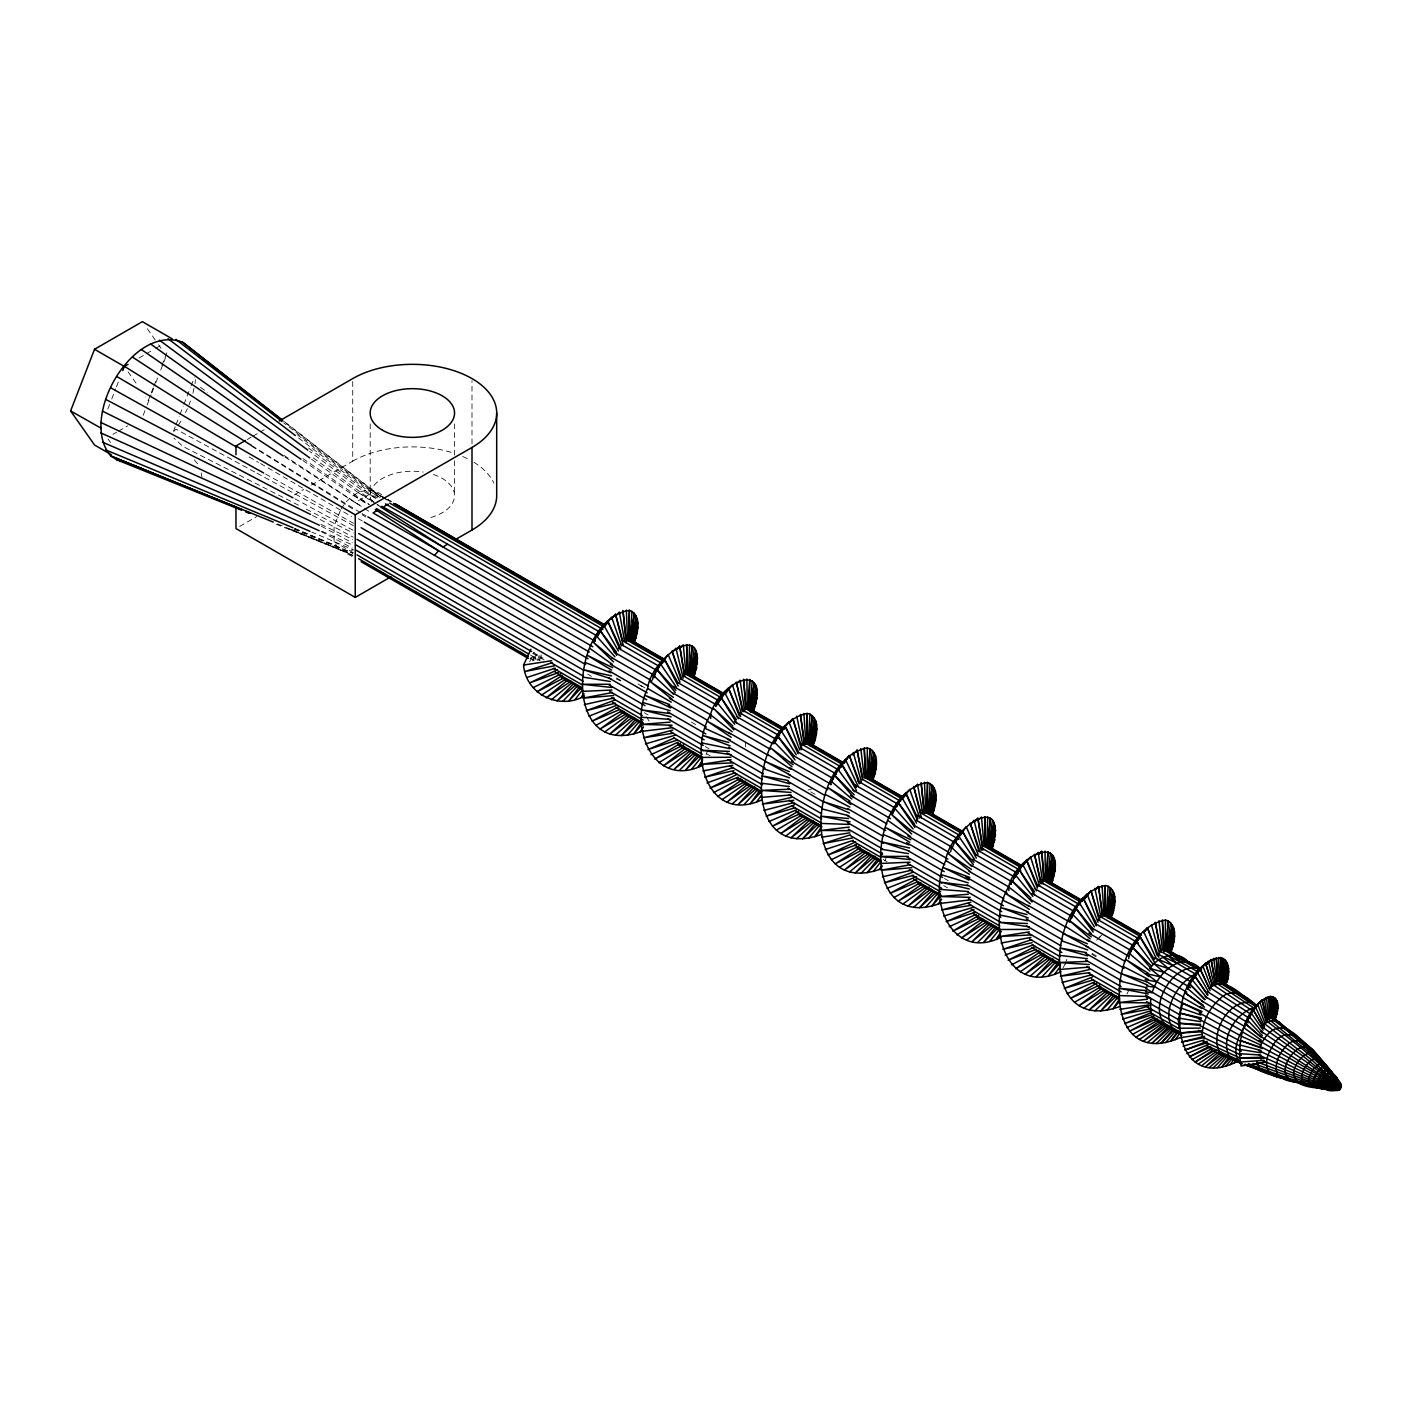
<?xml version="1.0" encoding="UTF-8"?>
<svg xmlns="http://www.w3.org/2000/svg" width="1412" height="1412" viewBox="0 0 1412 1412"><rect width="100%" height="100%" fill="white"/><g stroke="black" fill="none" stroke-linecap="round" stroke-linejoin="round"><path stroke-width="0.75" stroke-dasharray="5 3.75" d="M311.311 485.075L352.735 461.159L352.735 378.592M471.996 443.774L471.996 380.763M195.05 383.605L195.368 379.616M540.743 659.28L541.237 654.939M539.049 660.745L540.425 654.55M192.932 393.207L194.203 387.435M535.06 659.404L536.489 653.032M532.659 660.922L535.413 652.679M537.425 660.481L540.178 652.362M189.031 404.873L190.426 400.973M1065.054 964.043L1067.348 957.971M107.806 409.092L110.966 400.973M111.742 398.943L115.678 388.812M116.472 386.782L118.837 380.693M153.043 388.194L148.26 400.531L145.754 396.948M153.855 386.147L157.032 377.922M161.833 365.584L167.41 351.2M143.177 415.305L146.371 407.08M147.166 405.015L151.155 394.742M151.949 392.695L155.143 384.47M155.938 382.405L157.526 378.292M160.721 370.085L163.121 363.908M163.916 361.86L165.504 357.748M175.229 426.759L172.846 432.884L175.882 429.107L255.007 472.137M176.023 424.712L179.183 416.54M179.977 414.493L183.154 406.321M183.948 404.273L186.331 398.149M187.125 396.101L190.285 387.929M191.079 385.882L194.256 377.71M884.971 860.72L888.042 853.06M705.982 754.661L709.283 746.948M1126.988 994.083L1129.353 988.982M529.641 661.769L534.248 652.079M185.537 412.569L187.408 408.739M1063.077 967.855L1066.166 962.119M340.31 510.738L334.079 526.129L334.079 541.643L338.209 548.527L352.682 555.604M178.159 425.506L182.73 418.305M341.351 508.885C350.352 492.788 370.615 482.233 385.67 498.312M1096.647 940.286L1100.795 936.244M1098.995 937.462L1102.048 934.85M139.064 357.995L144.589 354.8M146.424 353.741L153.784 349.488M155.62 348.429L161.144 345.234M112.925 434.366L116.614 432.231M118.449 431.172L127.662 425.859M247.276 439.45L251.054 437.279M252.924 436.184L264.22 429.672M239.74 526.394L256.684 516.598M294.349 494.853L303.774 489.417M284.924 457.047L355.136 502.584L370.35 493.794L377.498 497.924M812.765 788.567L807.77 790.12L815.024 794.303M285.789 527.329L345.04 551.421L353.565 549.903L311.928 532.13M293.978 529.235L353 553.257L294.437 528.476M276.081 524.152L341.351 550.503L286.618 528.053M277.617 523.993L283.741 526.482M291.49 529.5L338.209 548.527L353.477 557.334M295.073 528.617L335.774 545.544L352.929 555.445M321.195 531.618L352.294 548.015M322.077 531.283L352.1 544.82M321.301 526.164L352.294 542.773M320.93 524.311L352.665 539.455M616.179 678.837L623.663 682.455M312.493 515.415L353.159 537.142M298.479 505.214L183.172 446.58L173.958 438.144M306.298 509.202L353.194 533.048M294.843 498.789L352.929 530.206M256.931 473.197L353.424 525.67M265.562 474.026L353.477 523.287M387.576 499.407L391.389 501.613M384.117 497.942L370.809 490.246L283.777 422.894M386.023 499.036L389.836 501.242M380.852 496.406L283.547 421.411M382.758 497.501L388.476 500.819M380.234 497.606L366.873 489.911L297.102 436.837M375.945 498.383L362.584 490.67L309.599 451.416M311.558 459.2L358.101 492.506L372.786 500.978M302.803 460.488L353.565 495.383L368.797 504.172M355.136 502.584L362.284 506.714M360.272 512.503L251.53 445.486M362.16 513.597L365.973 515.804M358.507 518.786L362.337 520.993M644.878 687.856L637.624 683.673L644.719 688.226M616.532 677.989L623.786 682.173M691.35 722.062L698.587 726.245M1092.005 953.365L1099.242 957.548M944.487 878.546L948.299 880.753M587.674 674.142L591.487 676.348M705.188 746.524L709 748.731M644.225 712.725L648.037 714.931M943.71 885.624L947.523 887.83M533.507 652.644L543.055 658.151M532.695 653.315L544.149 659.916M706.335 753.567L710.148 755.773M334.079 541.643L353.159 552.657M530.559 655.08L540.09 660.587M532.095 656.827L537.831 660.128M883.188 859.52L887.018 861.726M530.33 657.868L534.142 660.075M345.04 551.421L352.665 555.816M530.065 658.239L533.877 660.445M249.094 456.906L258.572 462.43M260.479 463.524L351.482 516.474M284.518 421.694L374.233 491.711L385.441 498.26M387.312 499.336L391.053 501.525M251.865 446.263L354.606 510.067M362.09 514.709L365.814 517.021M1091.794 954.247L1098.977 958.73M358.101 492.506L375.521 503.66M377.251 504.79L380.746 507.014M353.565 495.383L368.038 504.808M283.971 455.423L362.637 507.279M364.472 508.479L369.962 512.097M200.451 387.347L207.652 392.342M303.015 458.618L369.591 504.861M313.252 457.859L379.034 505.62M308.698 448.098L375.133 498.012M297.138 434.631L379.104 497.659L374.233 491.711M194.344 459.906L199.922 466.56M128.121 371.868L136.929 384.399M108.053 439.008L110.489 442.485M147.377 328.767L157.367 343.01M158.603 344.793L161.109 348.34M646.484 716.908L649.979 722.503M201.157 472.914L201.969 477.15M745.448 742.112L745.66 747.001M454.523 423.882L454.523 458.653M454.523 460.824L454.523 495.577M370.191 423.882L370.191 495.577M352.735 461.159A84.332 48.679 0 0 1 454.523 453.411M462.712 456.535A84.332 48.679 0 0 1 470.249 460.171M473.902 462.289A84.332 48.679 0 0 1 493.812 482.975M433.449 474.503A42.166 24.339 0 0 1 454.399 497.501A42.166 24.339 0 0 1 427.465 518.31M371.638 501.878A42.166 24.339 0 0 1 423.282 472.067"/><path stroke-width="1.5" d="M235.98 454.717L235.98 445.963L245.388 440.526M282.788 420.352L182.73 342.269C132.64 323.136 78.384 417.899 110.718 455.917L235.945 507.243L235.98 528.565L355.242 597.417L355.242 514.815L235.98 445.963M455.035 539.79L471.996 530.012L471.996 447.445A84.332 48.679 0 0 0 471.996 378.592A84.332 48.679 0 0 0 352.735 378.592L279.294 420.97M496.689 413.028L496.689 495.577A84.332 48.679 0 0 1 471.996 530.012M807.099 744.283L807.117 713.413C748.06 725.944 739.623 864.426 821.237 834.492M1105.243 916.406L1105.261 885.553C1046.204 898.067 1037.749 1036.549 1119.381 1006.632M694.033 676.56C711.33 615.226 650.932 657.268 647.596 688.474C628.569 726.315 653.103 789.802 702.929 765.18M992.177 848.683C1009.474 787.349 949.076 829.409 945.74 860.596C926.713 898.438 951.247 961.925 1001.055 937.321M867.003 778.365L867.356 747.919C808.441 758.95 798.521 897.238 879.605 869.421L882.165 866.174M1165.147 950.505L1165.482 920.059C1104.943 930.773 1098.024 1074.091 1180.15 1037.591M1270.094 1013.516L1270.288 996.413C1281.637 997.578 1277.772 1013.322 1274.771 1020.382M1264.534 1062.336L1241.024 1065.972C1236.312 1041.032 1244.696 1006.421 1270.288 996.413L1271.118 1017.858M761.297 800.127C706.671 824.449 687.962 751.855 710.483 714.772C718.408 682.331 772.082 657.357 753.231 712.125M1061.012 971.668C1005.997 997.843 985.452 924.825 1008.609 886.895C1016.552 854.454 1070.225 829.479 1051.375 884.247M628.675 640.924L629.417 610.337C568.718 620.256 560.652 762.745 642.972 730.869M926.819 813.047L927.56 782.46C866.844 792.379 858.796 934.868 941.116 903.009M628.658 640.536L629.417 610.337C642.283 615.297 637.8 632.964 634.2 642.866M926.854 810.523L927.56 782.46C940.427 787.419 935.944 805.087 932.344 814.989M1220.127 981.569L1220.886 957.618C1163.241 967.379 1163.541 1100.089 1238.553 1060.836M688.527 675.112L689.621 644.896M986.67 847.235L987.747 817.018M1219.95 981.199L1220.886 957.618C1231.017 960.972 1229.199 974.527 1226.957 982.611M748.36 709.777L749.79 679.49L748.272 709.495M1046.592 879.729L1047.933 851.63L1046.521 879.482M1270.976 1017.858L1272.035 996.519M808.158 744.036L809.958 714.137L807.117 713.413L807.135 743.789M1106.302 916.176L1108.102 886.259L1105.261 885.553L1105.278 915.911M830.68 784.684L830.944 781.03L851.842 798.98M1128.7 958.624L1128.947 954.989M1166.294 948.688L1168.236 920.924L1165.482 920.059M813.894 743.877C816.807 734.575 820.178 720.138 809.958 714.137M1112.038 916.017C1114.933 906.716 1118.322 892.26 1108.102 886.259M1166.171 948.529L1168.236 920.924C1178.155 927.684 1174.36 942.051 1171.272 951.564M629.628 640.924L632.082 611.361M927.772 813.047L930.226 783.483M1220.939 981.552L1222.863 958.324M1271.824 1018.123L1273.589 997.013M689.674 673.436L692.198 646.078L689.48 673.4M987.606 847.659L990.341 818.219L987.623 845.523M867.356 747.919C880.47 751.925 876.605 769.716 873.128 779.442M749.278 709.195L752.296 680.831M1047.404 881.335L1050.44 852.972M809.129 743.806L812.359 715.619L808.864 743.859M1107.273 915.929L1110.503 887.76L1107.008 916M1272.706 1017.417L1274.93 997.896M1221.927 981.04L1224.592 959.472L1221.38 983.017M868.804 778.347L872.422 750.443M1166.947 950.47L1170.566 922.566M630.546 640.801L634.306 613.161L630.529 638.824M928.69 812.924L932.449 785.284L928.355 813.1M1145.679 995.089L1150.639 998.249L1150.692 1012.863L1179.108 1028.713L1178.296 1019.535L1182.656 1003.491L1146.367 981.516M1273.342 1018.14L1276.06 999.166L1272.953 1014.081M1244.219 1064.683C1274.754 1075.591 1306.082 1088.228 1338.647 1090.205C1331.604 1091.829 1339.423 1078.962 1341.171 1086.004C1324.58 1057.006 1296.075 1036.69 1270.941 1015.546M690.168 675.43L694.333 648.037M988.294 847.571L992.477 820.16M750.054 709.989L754.326 682.931L749.648 710.271M1048.181 882.129L1052.469 855.072L1048.145 880.294M1339.67 1082.704C1342.212 1087.275 1334.322 1093.682 1331.287 1088.599C1329.786 1080.127 1341.435 1076.985 1341.4 1087.205C1339.3 1081.062 1332.963 1067.19 1325.497 1075.715C1316.566 1083.798 1324.756 1092.853 1335.064 1090.346C1340.217 1091.6 1342.565 1084.645 1338.894 1081.416C1322.232 1057.694 1298.952 1039.585 1277.03 1020.982L1271.082 1020.788L1264.393 1023.612L1311.924 1060.077L1339.3 1085.687L1303.135 1056.194L1261.04 1026.083M809.747 743.895L814.3 717.861M1107.89 916.017L1112.444 890.001M1222.263 982.752L1226.04 961.06M652.573 679.507L653.315 675.218L673.471 694.174M950.7 851.648L951.459 847.341L971.597 866.297M869.651 778.453L874.257 752.825L869.192 778.806M1167.795 950.576L1172.401 924.948L1167.336 950.929M1011.01 884.477L1011.733 880.523L1030.972 898.067M631.023 641.119L636.053 615.685M929.167 813.259L934.179 787.808M690.945 675.66L695.957 650.703L690.874 674.001M989.088 847.782L994.101 822.825L989.018 846.123M1188.78 987.765L1189.592 983.864L1205.107 999.325M1222.827 983.758L1227.204 963.09L1222.457 983.793M750.39 710.554L755.844 685.738M1048.534 882.677L1053.987 857.878M810.506 744.212L815.712 720.808L809.711 745.624M1108.649 916.353L1113.856 892.949L1107.855 917.747M1273.024 1017.187L1276.925 1000.79M869.916 779.195L875.564 755.914M1168.059 951.317L1173.69 928.037M631.711 641.577L637.236 618.897L631.605 640.077M929.855 813.718L935.379 791.02L929.749 812.2M1010.798 884.265L1011.733 880.523L1032.013 901.986M833.221 778.647L834.192 774.817L854.225 794.868M1131.365 950.788L1132.336 946.958L1150.815 965.455M1070.455 919.883L1072.026 913.74L1091.388 933.65M691.05 676.63L697.034 654.038M751.237 710.254L756.814 689.215L750.249 711.842M989.194 848.753L995.178 826.179M1049.363 882.394L1054.958 861.338L1049.593 879.852M1223.145 983.987L1228.034 965.508M1273.165 1019.182L1277.525 1002.749M870.48 779.901L876.287 759.621L870.357 778.542M1168.606 952.041L1174.431 931.761L1168.483 950.664M1244.29 1027.548L1245.384 1023.682L1259.892 1036.108M810.541 745.377L816.56 724.409M1108.667 917.5L1114.703 896.532M1273.695 1019.34L1277.825 1005.044M1223.727 984.393L1228.546 968.297L1223.269 984.605M691.809 676.56L697.546 657.992L691.35 676.26M989.936 848.683L995.672 830.132L990.183 846.353M1187.898 989.388L1189.592 983.864L1204.63 999.82M632.205 640.942L637.853 622.745M930.332 813.065L935.997 794.868M1274.083 1019.693L1277.842 1007.638L1274.665 1015.44M654.074 677.583L656.704 669.2L675.871 690.239M594.452 641.86L596.376 635.929L614.926 656.792M892.596 813.983L894.52 808.07L913.07 828.932M811.6 744.389L816.824 728.592L811.547 743.065M831.774 782.124L834.192 774.817L853.625 797.233M1109.726 916.512L1114.968 900.715L1108.932 917.253M1129.918 954.265L1132.336 946.958L1151.768 969.356M750.99 711.807L757.203 693.292M1049.822 881.882L1055.329 865.415M1245.808 1023.665L1247.114 1019.799L1262.363 1035.543M632.911 641.136L637.871 627.14L632.452 641.013M931.055 813.259L936.015 799.263L931.373 811.159M870.78 779.706L876.428 763.91M1168.907 951.829L1174.572 936.05M1223.745 985.258L1228.687 971.456M775.17 741.829L777.377 735.776L794.285 756.108M1071.832 917.976L1075.52 907.916L1093.841 929.926M752.367 710.042L756.973 697.881L751.925 709.954M1049.751 884.194L1055.099 870.004L1050.069 882.094M715.584 706.3L717.031 702.47L734.752 724.25M1012.28 882.253L1015.175 874.61L1032.896 896.373M1189.081 987.253L1191.993 979.61L1206.978 998.037M1246.814 1021.847L1248.985 1016.128L1262.628 1032.86M692.057 676.507L697.44 662.493M990.2 848.63L995.566 834.633M111.301 454.664L94.533 444.992L70.6 410.945L94.533 349.276L142.383 321.654L172.193 338.862M100.729 427.359L100.729 428.595M122.773 370.544L124.344 366.485L128.015 364.367M1224.539 984.923L1228.493 974.898L1225.192 982.628M653.88 676.348L656.704 669.2L675.254 692.515M952.023 848.471L954.847 841.323L974.015 862.379M1165.853 948.74L1200.941 969.179C1181.95 949.746 1157.452 973.08 1152.139 992.742L1145.591 991.824M1201.594 1000.843L1244.854 1026.63C1237.671 1036.602 1230.258 1054.746 1242.189 1063.889L1214.479 1051.781M871.345 780.201L875.952 768.71L872.545 776.371M1169.471 952.341L1174.096 940.833L1169.824 950.417M811.494 745.465L816.471 733.287M1109.638 917.588L1114.615 905.41M597.541 636.159L599.959 630.317L616.567 652.185M896.496 806.34L898.103 802.457L914.694 824.308M1247.873 1020.17L1250.997 1012.686L1263.105 1030.231M692.586 677.125L696.716 667.47L693.027 675.201M990.73 849.247L994.842 839.593L990.253 849.265M834.545 776.512L837.74 769.099L854.613 791.726M1132.689 948.652L1135.883 941.239L1152.757 963.866M1192.858 979.487L1194.534 975.639L1207.984 994.86M633.088 641.613L637.271 632.011M931.232 813.753L935.415 804.134M1274.03 1018.564L1277.56 1010.498M773.811 743.789L777.377 735.776L795.062 759.974M1071.955 915.911L1075.52 907.916L1093.206 932.096M812.853 744.248L815.501 738.405L812.518 744.283M1110.114 918.329L1113.644 910.546L1110.662 916.406M1249.496 1017.47L1253.115 1009.509L1264.252 1028.501M717.261 704.606L720.72 697.087L736.464 719.802M1015.404 876.728L1018.846 869.21L1034.59 891.925M584.603 695.904C559.823 710.518 525.688 694.351 523.57 665.052L530.912 649.22M752.508 710.677L756.108 702.929M1050.652 882.818L1054.252 875.052M1225.21 984.464L1227.91 978.64M1274.242 1019.411L1276.942 1013.604M657.763 669.094L660.339 663.693L676.348 687.15M955.906 841.234L957.618 837.634M633.211 643.166L636.053 637.289L633.07 642.795M931.355 815.306L934.197 809.411L931.214 814.918M1274.224 1020.576L1276.024 1016.905M597.1 636.106L599.959 630.317L616.744 655.345M871.963 779.777L874.858 773.9M893.337 812.094L898.103 802.457L914.888 827.467M1170.089 951.9L1173.001 946.04M838.763 769.416L841.499 763.945L856.36 787.455M1135.989 943.357L1139.625 936.085L1154.504 959.595M1050.916 884.088L1052.77 880.47M775.117 742.077L781.101 730.498L796.244 754.749M1073.261 914.199L1075.256 910.352M1077.25 906.486L1079.245 902.639L1094.388 926.872M1191.622 981.252L1194.534 975.639L1207.578 995.213M693.433 676.454L695.357 672.8M991.577 848.577L993.501 844.941M715.707 706.424L720.72 697.087L736.587 722.891M1013.851 878.546L1018.846 869.21L1034.731 895.014M662.087 662.599L664.152 658.786L678.148 683.055M960.231 834.739L962.296 830.909L976.274 855.195M910.069 859.608L880.276 856.413L882.253 852.795M598.564 634.588L603.754 625.287L618.403 650.967M896.708 806.729L901.88 797.409L916.547 823.09M1193.052 979.434L1197.199 971.986L1208.707 992.159M1234.37 1062.936L1236.541 1059.141M835.251 774.817L841.499 763.945L856.449 790.491M1133.395 946.94L1139.625 936.085L1154.592 962.613M583.597 693.61L581.462 697.299L584.021 694.051M781.771 731.363L784.966 725.839L798.062 750.849M879.605 869.421L881.741 865.732M1079.915 903.503L1083.11 897.979L1096.206 922.971M718.143 703.088L724.55 692.304L738.299 718.69M1015.21 877.028L1017.346 873.428M1019.482 869.827L1022.694 864.426L1036.443 890.813M1194.499 977.828L1199.935 968.685L1209.466 988.435M1339.335 1087.187L1340.288 1089.146L1335.381 1087.293L1336.705 1085.316L1340.818 1088.352L1338.841 1084.769M656.615 671.088L664.152 658.786L678.184 686.02M955.836 841.464L957.989 837.951M960.142 834.421L962.296 830.909L976.327 858.143M604.371 626.222L607.654 620.892L620.786 648.532M702.594 759.956L698.216 767.051L702.329 762.039M903.609 796.58L905.798 793.014L917.994 818.695M1000.737 932.079L996.36 939.192L1000.473 934.162M839.875 768.128L842.082 764.651M1138.019 940.251L1140.225 936.774M779.442 734.381L784.966 725.839L798.062 753.726M1078.68 904.81L1083.11 897.979L1096.206 925.848M726.103 691.845L728.486 688.173L740.647 716.502M1024.229 863.985L1026.63 860.314L1037.926 886.595M820.954 827.52L814.953 836.716L820.46 830.256M1119.098 999.643L1113.097 1008.839L1118.604 1002.379M960.16 835.727L966.214 826.655L978.092 854.313M1192.734 979.487L1199.935 968.685L1210.084 990.518M1247.308 1018.158L1253.115 1009.509L1263.422 1028.042M601.53 629.893L607.654 620.892L619.303 648.126M900.891 800.216L905.798 793.014L917.429 820.248M1249.549 1015.052L1255.303 1006.615L1264.57 1026.524M642.089 721.744L633.564 734.099L643.237 723.226M844.464 762.639L849.336 755.579L860.014 783.201M940.233 893.867L931.708 906.239L941.38 895.367M1145.044 931.232L1147.479 927.702L1158.917 957.301M639.848 732.193L643.537 726.951M786.449 725.362L788.92 721.867L799.863 750.09M937.974 904.315L941.663 899.073M1082.139 900.997L1087.046 893.99L1098.006 922.23M1197.835 972.78L1202.742 965.773L1211.355 987.959M1177.82 1030.972L1170.53 1041.368L1178.791 1031.554M1175.349 1039.691L1180.273 1032.701M1250.167 1014.557L1257.545 1004.056L1265.364 1024.229M1230.152 1064.683L1233.841 1059.441M718.532 702.082L722.273 696.875M724.762 693.398L728.486 688.173L739.235 715.919M1016.675 874.222L1020.399 868.998M1022.906 865.521L1026.63 860.314L1037.379 888.06M758.968 791.62L750.337 803.516L762.056 790.844M1058.329 962.066L1048.463 975.639L1060.2 962.984M1252.02 1012.528L1259.804 1001.849L1266.299 1022.094M1229.287 1056.653L1221.662 1067.048L1230.734 1057.57M605.377 625.622L611.608 617.185L621.633 645.937M756.585 801.892L761.562 795.15M903.521 797.745L909.752 789.326L919.777 818.06M1054.729 974.033L1059.706 967.291M1203.059 966.638L1205.566 963.266L1212.661 985.752M843.035 763.98L849.336 755.579L859.184 783.801M1143.685 932.75L1147.479 927.702L1157.328 955.924M1259.486 1003.35L1262.046 999.978L1267.57 1021.052M579.555 686.779L568.965 700.67L580.685 688.527M790.208 722.079L792.856 718.602L801.663 747.248M877.699 858.92L867.109 872.792L878.829 860.649M1084.381 899.409L1090.999 890.725L1099.807 919.388M575.196 699.364L581.903 690.68M725.733 693.433L732.44 684.767L741.529 713.96M873.322 871.486L880.047 862.82M1026.559 862.097L1030.583 856.89L1039.673 886.101M697.74 754.855L685.773 769.822L699.646 756.002M995.884 926.996L983.917 941.945L997.79 928.125M1200.165 969.956L1205.566 963.266L1212.449 985.682M691.951 768.816L701.393 757.167M990.094 940.957L999.537 929.29M790.102 721.956L792.856 718.602L801.504 749.666M1082.757 900.785L1090.999 890.725L1099.065 919.724M1225.898 1066.06L1232.605 1057.976M815.324 823.673L802.598 838.852L817.936 824.184M1113.468 995.795L1100.742 1010.974L1116.08 996.307M673.224 651.356L675.942 648.161L683.179 678.113M808.723 838.163L819.56 825.367M971.368 823.478L974.068 820.284L981.322 850.236M1106.867 1010.304L1117.704 997.507M1205.654 964.378L1208.372 961.184L1214.073 984.711M1165.73 1042.585L1175.225 1031.378M1172.295 1030.036L1160.999 1043.309L1174.89 1029.348M611.396 619.074L615.526 614.238L622.851 641.242M1217.479 1067.613L1226.128 1057.623M635.471 719.52L621.333 735.617L637.377 720.879M933.597 891.643L919.459 907.739L935.521 893.019M627.369 735.264L638.877 722.256M925.513 907.386L938.451 892.755M1206.819 964.343L1211.125 959.542L1215.344 983.105M434.49 555.357L438.602 550.786L375.274 509.52M1186.821 992.195L1160.435 976.875L1150.021 968.456C1158.528 955.853 1176.761 949.129 1188.463 962.066L1164.335 948.387M676.736 649.379L679.719 646.131L684.838 676.172M754.626 786.537L738.229 804.381L755.738 788.973M974.88 821.519L977.863 818.272L982.628 846.159M1052.77 958.66L1036.355 976.522L1053.864 961.095M616.479 615.155L619.356 612.049L624.563 641.189M744.177 804.346L757.114 790.349M914.623 787.296L917.482 784.172L922.707 813.33M1042.321 976.486L1055.258 962.472M852.707 754.873L857.102 750.125L862.714 777.783M1252.038 1010.639L1262.046 999.978L1266.652 1020.788M1206.783 964.078L1211.125 959.542L1215.255 982.823M573.343 683.902L557.016 700.899L575.249 685.508M871.486 856.043L855.16 873.022L875.034 856.237M1095.606 889.613L1098.571 886.524L1102.507 914.605M562.894 701.182L578.038 685.473M676.789 649.167L679.719 646.131L684.361 676.013M737.064 683.39L740.082 680.249L744.759 711.648M861.038 873.322L876.181 857.613M974.933 821.307L977.863 818.272L982.823 850.271M1035.19 855.531L1038.226 852.389L1042.903 883.788M691.086 752.402L674.001 769.416L693.663 753.496M989.23 924.525L972.144 941.539L991.789 925.619M1095.5 889.595L1098.571 886.524L1102.384 916.494M679.772 770.017L694.828 755.049M977.916 942.157L994.489 925.672M1210.772 961.343L1213.773 958.36L1216.809 983.564M1156.357 1043.556L1171.43 1028.571M1263.352 1000.402L1266.37 997.401L1268.894 1018.423M1213.367 1067.772L1225.422 1055.788M1168.907 1026.471L1151.857 1043.274L1170.071 1027.777M680.16 647.914L683.302 644.913L686.02 674.389M796.686 838.728L814.036 822.208M978.304 820.054L981.446 817.036L984.164 846.512M1038.685 854.26L1041.774 851.33L1044.068 879.605M1094.829 1010.851L1112.179 994.33M809.517 820.195L791.038 837.793L813.083 820.707M1107.661 992.318L1089.181 1009.915L1111.226 992.83M1265.328 999.625L1268.4 996.713L1270.041 1018.034M1221.08 1052.117L1205.513 1066.766L1222.88 1053.687M1038.544 854.278L1041.774 851.33L1043.98 881.282M615.508 735.175L634.27 718.055M913.652 907.298L932.414 890.178M629.222 716.396L609.984 733.905L631.005 718.32M928.972 887.071L908.128 906.045L930.896 889.154M732.51 803.622L752.031 786.555M1030.654 975.745L1050.175 958.677M747.107 784.666L727.127 802.034L749.543 786.166M1045.251 956.789L1025.271 974.174L1047.686 958.289M1209.36 1067.49L1224.045 1054.817M1266.546 1017.399L1309.542 1052.805L1336.37 1080.162C1339.847 1074.885 1327.721 1079.703 1328.463 1085.157C1326.592 1092.217 1337.817 1091.264 1338.594 1085.44L1340.5 1087.275M551.439 699.805L571.701 682.861M849.583 871.928L869.845 854.984M1147.515 1042.515L1167.795 1025.553M567.536 680.178L546.197 697.899L571.03 681.131M865.68 852.318L844.341 870.039L869.157 853.272M1163.047 1025.024L1143.385 1041.226L1165.783 1025.288M1201.841 1065.619L1218.415 1052.205M668.547 767.987L690.203 750.672M966.691 940.127L988.347 922.813M685.508 748.325L663.463 765.781L688.95 749.384M983.652 920.447L961.607 937.903L987.094 921.524M785.725 836.045L808.088 818.978M1083.869 1008.186L1106.231 991.1M803.534 816.383L780.801 833.521L805.069 818.713M1101.66 988.506L1078.944 1005.644L1105.066 989.706M1157.363 953.965L1176.778 963.072L1195.54 974.103C1174.96 983.123 1154.787 1022.853 1181.791 1035.314M604.83 731.857L627.881 715.054M902.956 903.98L926.007 887.195M624.104 711.772L600.082 729.016L626.787 713.554M920.518 885.147L898.226 901.138L924.931 885.695M722.132 799.669L746.507 782.742M1020.276 971.791L1044.633 954.883M1139.484 1039.444L1162.111 1023.753M1198.364 1064.03L1215.767 1051.958M742.218 779.724L717.578 796.527L745.518 781.242M1040.362 951.847L1015.722 968.65L1043.662 953.365M1158.705 1021.67L1135.866 1037.185L1160.629 1022.817M1212.837 1050.246L1195.117 1062.018L1215.891 1049.734M541.361 695.216L566.371 678.713M839.505 867.356L864.515 850.836M562.241 675.465L537.001 691.774L563.582 678.078M860.385 847.606L835.145 863.915L861.726 850.218M447.533 544.149L443.015 547.009L380.746 507.014L381.946 506.29L600.188 632.276M658.822 762.78L684.432 746.736M956.965 934.921L982.576 918.877M680.443 743.294L654.656 759.056L683.62 745.042M978.587 915.417L952.8 931.179L979.84 918.1M776.353 830.221L800.675 815.818M1074.497 1002.361L1100.689 986.829M100.729 427.977L70.6 410.945M355.242 514.815L471.996 447.445M376.827 510.703L373.015 512.909L595.07 641.119M384.435 506.308L388.229 504.119M355.242 597.417L391.018 576.749M798.698 811.053L772.399 826.214L799.863 813.806M1096.842 983.176L1070.525 998.337L1099.948 985.047M595.811 725.433L622.551 710.465M893.955 897.555L920.695 882.606M1132.53 1034.431L1157.346 1020.541M1192.116 1059.6L1211.214 1048.922M618.862 706.618L592.069 721.144L619.921 709.442M917.006 878.758L890.213 893.266L918.065 881.582M1154.381 1017.77L1129.512 1031.219L1156.922 1018.864M713.519 792.644L740.735 778.312M1011.645 964.784L1038.879 950.435M1257.792 1005.821C1243.107 998.584 1227.681 975.339 1209.784 987.517L1251.438 1014.575M1208.637 1046.645L1189.398 1056.794L1210.79 1046.91M737.223 774.27L709.989 788.09L738.176 777.147M1035.367 946.411L1008.133 960.213L1036.32 949.288M533.154 687.626L560.846 673.965M831.297 859.749L858.973 846.088M557.493 669.729L529.853 682.808L558.34 672.677M855.637 841.87L827.997 854.931L856.484 844.8M651.02 754.626L677.901 742.235M949.164 926.749L976.045 914.376M673.948 738.158L647.949 749.56L676.701 740.259M974.086 909.416L946.093 921.701L974.845 912.399M1324.544 1088.987L1327.809 1088.264M768.975 821.519L796.227 809.87M1067.119 993.66L1094.371 982.011M1126.847 1027.583L1154.081 1015.934M1186.962 1053.617L1208.372 1044.456M1150.833 1012.881L1124.534 1023.559L1153.18 1014.363M794.462 804.787L766.151 816.224L795.115 807.805M1092.606 976.91L1064.295 988.347L1093.259 979.928M588.892 716.202L616.462 705.329M887.036 888.324L916.564 876.675M1207.172 1041.315L1184.844 1050.069L1207.26 1042.621M614.873 700.105L586.298 710.677L615.438 703.158M913.017 872.228L884.442 882.8L913.582 875.281M707.041 782.901L734.893 772.841M1005.185 955.042L1033.019 944.981M733.499 767.51L704.694 777.165L733.975 770.599M1031.642 939.651L1002.838 949.288L1032.101 942.722M527.153 677.389L555.234 668.194M825.279 849.53L853.36 840.317M552.18 662.722L525.052 671.459L554.404 665.864M850.324 834.845L823.178 843.582L852.548 837.987M1149.156 1005.75L1121.057 1014.398L1150.268 1008.962M645.496 743.93L675.042 735.228M943.622 916.053L973.186 907.369M1122.593 1019.146L1152.157 1010.445M1183.044 1046.221L1204.154 1040.009M672.765 730.092L643.643 737.788L673.047 733.216M970.891 902.215L941.769 909.928L971.174 905.339M763.927 810.382L793.65 802.651M1062.071 982.505L1091.794 974.792M1204.542 1036.232L1181.579 1042.074L1204.507 1037.52M791.532 797.392L762.321 804.081L793.826 800.269M1089.676 969.514L1060.465 976.204L1089.87 972.656M584.321 704.623L614.167 697.916M882.465 876.764L912.311 870.039M1303.241 1082.686C1294.522 1082.227 1280.843 1081.416 1276.695 1072.273C1274.683 1063.165 1279.201 1053.864 1285.149 1047.192C1303.047 1025.394 1324.527 1065.919 1335.434 1078.186M612.226 692.533L582.98 698.163L613.673 695.551M910.369 864.656L881.123 870.286L911.817 867.692M1329.786 1089.711L1339.317 1089.976L1335.699 1089.305M702.964 770.934L732.863 765.251M1001.108 943.075L1031.007 937.374M1313.231 1086.269C1291.98 1078.768 1266.458 1077.497 1248.349 1063.907C1277.366 1074.02 1306.788 1086.675 1337.552 1089.429L1302.27 1080.78L1253.256 1063.43M523.57 665.052L551.721 660.71M731.116 759.762L701.87 764.316L732.475 762.851M821.713 837.192L849.865 832.833M1029.26 931.902L1000.014 936.456L1030.619 934.973M1119.91 1009.351L1148.962 1004.867M1180.467 1037.661L1201.841 1034.361M1337.27 1090.346L1338.347 1090.188L1336.864 1090.346M1335.805 1089.305L1337.499 1089.076L1309.33 1081.38L1258.727 1062.636M642.407 731.257L672.306 727.709M940.551 903.38L970.45 899.832M1341.029 1085.987L1332.328 1073.491L1334.411 1075.926M849.283 827.079L820.849 830.433L850.253 830.715M1147.409 999.219L1118.992 1002.573L1148.433 1002.855M1201.612 1030.636L1179.691 1033.037L1201.418 1031.837M1337.711 1090.258L1338.964 1090.135L1326.874 1089.27C1319.832 1083.233 1335.134 1068.002 1337.411 1080.551M1339.317 1082.351L1341.012 1085.74C1338.982 1074.603 1327.509 1092.994 1338.082 1090.099M1321.561 1062.301L1317.731 1058.594C1311.254 1043.203 1292.951 1062.918 1293.869 1073.649C1294.945 1091.264 1324.791 1086.975 1337.676 1089.711L1335.964 1089.693M1316.196 1054.923C1302.888 1027.848 1269.67 1075.397 1293.498 1080.904M1298.21 1039.338L1317.131 1056.582C1304.794 1039.832 1284.814 1021.653 1271.577 1047.845C1262.24 1063.236 1265.434 1077.638 1285.273 1078.362M1269.759 1017.099L1300.364 1040.715L1311.377 1051.075C1293.286 1028.942 1275.477 1014.804 1259.998 1046.274L1337.852 1087.417L1314.501 1077.533L1258.392 1050.316M1335.717 1088.846L1337.499 1088.705L1309.33 1079.545L1260.687 1059.953M761.35 797.392L791.179 794.956M1059.494 969.514L1089.323 967.079M670.135 722.114L641.807 724.374L672.094 725.203M968.279 894.255L939.951 896.514L970.238 897.344M1240.23 1062.018L1264.128 1060.359M582.256 691.35L611.961 690.044M880.382 863.473L910.105 862.185M789.184 789.273L760.997 790.402L791.055 792.414M1087.328 961.396L1059.141 962.543L1089.199 964.555M1260.951 1057.27L1239.718 1057.906L1263.881 1058.312M1335.717 1088.317L1337.552 1088.281L1309.612 1077.568L1259.275 1055.258M701.393 757.397L730.957 757.256M999.537 929.52L1029.083 929.378M1179.267 1028.236L1200.377 1028.13M610.16 684.273L582.15 684.273L611.925 687.485M880.276 856.413L908.304 856.396M1338.629 1089.764L1339.653 1089.764L1334.587 1088.14M1308.324 1085.034C1290.197 1081.68 1314.448 1045.78 1322.85 1063.536M1229.764 1056.97L1223.269 1055.876L1210.084 1049.045M820.637 823.408L849.194 824.414M1118.763 995.548L1147.321 996.537M729.333 751.396L701.535 750.249L731.01 754.661M1027.459 923.519L999.678 922.389L1029.136 926.784M1335.787 1087.769L1337.676 1087.858L1335.946 1087.187M1200.624 1024.318L1179.179 1023.294L1200.341 1025.43M1239.489 1053.67L1260.845 1055.046M641.825 717.261L670.135 719.414M939.968 889.401L968.279 891.537M848.541 818.501L821.007 816.207L850.13 821.819M1146.685 990.642L1119.151 988.347L1148.274 993.942M1339.088 1089.376L1339.988 1089.482L1338.911 1087.893L1336.087 1086.34M761.262 783.236L789.29 786.537M1059.406 955.359L1087.434 958.66M669.676 713.484L642.442 710.024L671.159 716.837M967.802 885.624L940.586 882.165L969.303 888.96M1146.491 997.666L1150.639 998.249L1179.055 1014.328M582.644 677.054L610.355 681.519M880.788 849.177L908.498 853.642M1146.562 985.982L1154.292 987.235M1179.444 1018.246L1200.765 1021.67M1239.559 1049.345L1260.881 1052.787M788.161 780.448L762.109 775.965L789.608 783.766M1086.305 952.588L1060.253 948.087L1087.752 955.889M1328.533 1089.534C1319.161 1089.076 1303.417 1086.34 1311.007 1073.438C1312.701 1067.19 1324.527 1058.453 1327.386 1068.143M1145.185 979.61L1157.099 981.887L1183.521 997.137M702.258 742.994L729.598 748.625M1000.402 915.135L1027.742 920.765M1322.867 1088.175L1287.85 1079.121L1244.96 1064.207M611.537 675.871L583.721 669.782L610.761 678.748M909.681 847.994L881.865 841.905L908.904 850.871M1326.662 1088.758C1309.401 1092.464 1322.073 1062.283 1331.957 1072.29M1201.488 1017.964L1180.044 1013.145L1201.065 1019.005M1146.332 973.627L1160.435 976.875M273.222 522.069L110.718 455.917L116.967 459.888L123.903 461.583M1316.425 1086.34L1320.114 1087.258C1303.77 1088.052 1322.885 1056.229 1329.98 1070.914M821.978 808.935L848.912 815.73M1120.122 981.058L1147.056 987.87M1239.912 1044.986L1261.057 1050.493M728.821 742.483L703.564 735.723L730.11 745.854M1026.965 914.623L1001.708 907.845L1028.236 917.994M1150.021 968.456L1164.212 972.356L1190.545 987.729M643.643 702.752L670.118 710.713M941.769 874.875L968.261 882.853M1264.675 1072.237L1260.086 1069.943L1256.751 1061.842M848.294 809.588L823.496 801.681L849.495 812.977M1146.438 981.711L1121.64 973.803L1147.638 985.099M1190.81 981.675L1168.271 968.456L1154.151 963.902L1164.212 972.356M1241.307 1063.271L1220.709 1054.005C1207.595 1034.149 1230.223 995.478 1254.438 1003.385M1179.497 1033.337L1161.035 1023.771M1260.669 1047.333L1240.53 1040.591L1262.434 1048.586M1267.482 1072.308L1274.754 1074.867M763.521 768.693L789.52 777.835M1061.665 940.833L1087.664 949.958M1180.944 1008.027L1200.941 1015.052M669.676 704.553L645.372 695.534L670.788 707.959M969.85 877.434L943.516 867.656L968.914 880.1M1154.734 957.918L1172.507 965.331L1191.287 976.345M1259.892 1069.484L1265.576 1071.602M1247.008 1065.583L1257.986 1068.778L1252.109 1066.431M132.534 464.954L142.753 469.013M116.967 459.888L241.399 510.138M245.476 511.779L249.553 513.438M585.345 662.528L610.831 672.818M883.488 834.668L908.975 844.958M132.534 465.007L148.878 471.661M152.973 473.32L163.192 477.468M167.269 479.145L173.394 481.633M177.488 483.292L208.129 495.753M212.224 497.412L236.739 507.385M235.945 507.243L242.034 509.75M246.076 511.409L250.136 513.068M105.812 449.934L293.025 527.77M1239.807 1062.177L1230.329 1058.223C1219.068 1040.114 1234.776 1013.887 1253.538 1007.833L1214.373 981.799M1240.177 1058.065L1203.006 1041.068M1258.074 1034.696L1338.629 1086.252L1308.236 1063.165L1260.987 1031.219M1237.971 1059.724L1206.236 1045.427M789.237 771.676L765.463 761.527L790.261 775.1M1087.381 943.816L1063.607 933.667L1088.405 947.223M102.441 442.168L309.916 531.265M1202.053 1011.504L1182.144 1002.961L1201.577 1012.404M1241.272 1055.258L1202.247 1036.92C1201.665 1022.535 1209.043 1008.574 1219.633 999.149C1230.611 987.112 1245.666 994.63 1254.897 1004.462M1235.765 1060.977L1220.356 1054.076M100.729 432.866L319.2 530.718M1241.395 1036.232L1261.11 1045.145M705.4 728.521L730.322 739.959M1003.544 900.662L1028.466 912.099M1241.254 1051.269L1198.629 1030.372M100.729 422.4L319.306 525.229M1159.94 951.017L1197.817 971.703M612.649 667.647L587.48 655.433L611.643 670.118M910.793 839.769L885.624 827.573L909.787 842.258M1240.124 1046.133L1199.353 1025.341M1191.569 963.69L1179.214 956.453M102.441 411.121L310.516 514.427M1277.03 1020.982L1296.922 1037.061L1305.059 1045.321L1302.305 1041.685L1282.626 1027.248M1241.36 1041.65L1198.964 1019.129M825.526 794.55L849.865 807.117M1123.67 966.673L1148.009 979.24M1162.323 949.146L1199.865 970.256M105.812 399.455L292.884 497.765M1338.911 1087.893L1339.9 1088.423M1180.891 1034.29L1154.434 1019.552M1337.252 1085.016L1338.964 1085.934L1337.693 1084.592M1180.608 1032.384L1152.227 1016.587M730.357 733.869L707.73 721.514L731.204 737.293M1028.501 905.992L1005.856 893.637L1029.348 909.416M1239.701 1035.278L1199.247 1012.863M1178.314 1024.388L1146.562 1006.544M1178.296 1019.535L1146.544 1001.532M110.718 387.823L263.656 472.967M1173.831 1030.195L1177.608 1032.296M1180.52 1008.909L1145.626 988.347M1166.294 1025.942L1170.071 1028.095C1142.414 1013.269 1174.025 957.018 1201.577 969.779M1200.147 1006.703L1242.048 1030.813M395.201 503.819L605.042 624.969M629.84 639.283L664.169 659.104M688.968 673.418L725.221 694.351M748.095 707.553L784.348 728.486M809.147 742.8L843.476 762.621M868.274 776.935L902.621 796.774M925.513 809.976L961.748 830.909M988.453 846.317L1022.782 866.156M1045.674 879.358L1081.927 900.291M1106.726 914.605L1141.055 934.426M393.63 503.431L605.254 625.622M628.163 638.842L664.417 659.775M687.309 672.995L723.562 693.927M746.454 707.147L784.613 729.174M807.523 742.394L843.776 763.327M864.762 775.435L902.921 797.48M925.813 810.7L962.066 831.615M984.976 844.835L1021.229 865.768M1044.121 878.988L1082.28 901.032M1105.172 914.252L1141.426 935.185M403.744 509.626L417.087 517.322M420.9 519.528L424.712 521.734M428.542 523.94L434.261 527.241M438.073 529.447L451.416 537.16M455.246 539.349L478.121 552.569M481.951 554.775L495.294 562.488M499.107 564.694L563.97 602.13M567.783 604.336L571.595 606.542M577.314 609.843L590.675 617.556M594.487 619.744L598.3 621.951M630.74 640.677L642.178 647.278M645.99 649.485L661.257 658.292M689.868 674.812L710.854 686.938M714.666 689.127L722.291 693.539M748.995 708.965L764.263 717.773M768.075 719.979L771.887 722.167M775.7 724.374L781.436 727.674M810.047 744.195L815.765 747.495M819.578 749.701L842.47 762.921M871.08 779.442L901.597 797.056M932.114 814.689L945.475 822.384M949.288 824.59L955.006 827.891M993.166 849.918L1021.776 866.438M1050.387 882.959L1075.185 897.273M1113.344 919.3L1119.063 922.618M1122.875 924.807L1136.236 932.52M1166.753 950.135L1180.097 957.848M389.765 503.113L603.401 626.469M624.386 638.577L664.452 661.716M683.532 672.73L723.579 695.851M744.565 707.959L782.725 729.986M803.693 742.112L841.852 764.121M864.744 777.341L900.98 798.274M921.965 810.382L962.031 833.504M982.999 845.629L1021.158 867.656M1042.144 879.764L1080.286 901.791M1101.272 913.899L1139.431 935.927M385.476 503.89L602.942 629.434M622.021 640.448L662.069 663.569L668.07 654.515L679.966 682.19M683.055 675.677L721.197 697.704M742.183 709.83L780.342 731.857M801.328 743.965L841.375 767.087M862.361 779.212L900.521 801.239M919.583 812.253L959.648 835.375M980.634 847.482L1020.682 870.622M1039.762 881.635L1079.827 904.757M1098.889 915.77L1138.954 938.892M621.174 644.402L659.333 666.429M680.337 678.554L718.496 700.581M739.482 712.707L779.548 735.828M800.533 747.954L838.71 769.981M857.79 780.995L897.855 804.134M916.935 815.148L958.907 839.381M977.986 850.412L1018.07 873.534M1037.149 884.547L1077.215 907.687M1098.201 919.812L1138.266 942.934M376.404 508.567L597.576 636.247M618.562 648.373L656.721 670.4M677.707 682.508L715.866 704.553M736.852 716.661L775.029 738.705M797.921 751.925L836.08 773.952M855.16 784.966L895.226 808.105M916.229 820.213L954.388 842.258M975.374 854.366L1015.44 877.505M1034.519 888.519L1074.603 911.658M1095.588 923.766L1133.748 945.811M94.533 349.276L124.344 366.485M614.149 652.15L654.215 675.271M673.295 686.303L713.378 709.424M734.364 721.55L772.523 743.577M793.509 755.702L833.592 778.824M852.672 789.855L892.737 812.977M913.723 825.102L951.882 847.129M972.868 859.255L1011.045 881.282M1032.031 893.408L1072.096 916.529M1091.176 927.543L1131.241 950.682M367.879 516.898L592.846 646.784M611.943 657.798L652.009 680.937M672.995 693.063L711.154 715.09M732.14 727.198L770.299 749.242M791.302 761.35L831.368 784.49M850.448 795.503L890.513 818.642M909.593 829.656L949.676 852.795M970.662 864.903L1008.821 886.948M1029.807 899.056L1069.872 922.195M1088.952 933.208L1129.035 956.348M364.243 522.105L589.333 652.044M610.302 664.169L648.461 686.197M669.447 698.305L707.588 720.332M728.574 732.44L768.64 755.579M789.608 767.687L827.767 789.714M848.753 801.822L886.895 823.849M907.881 835.975L947.946 859.096M968.932 871.204L1007.074 893.231M1028.06 905.357L1066.201 927.384M1087.187 939.492L1125.346 961.519M1258.78 1040.45L1338.329 1086.605L1336.846 1085.493M647.596 688.474L671.3 702.152M945.74 860.596L969.444 874.293M1183.644 997.949L1201.877 1008.486M1242.507 1031.943L1260.757 1042.48M361.101 527.7L588.098 658.751M609.084 670.859L647.243 692.886M668.229 704.994L706.371 727.021M727.356 739.147L765.498 761.174M788.39 774.376L824.643 795.309M847.535 808.529L885.677 830.556M906.663 842.664L944.804 864.691M965.79 876.799L1003.95 898.826M1026.842 912.046L1064.983 934.073M1085.969 946.181L1124.128 968.208M358.648 533.507L585.645 664.575M608.537 677.778L646.696 699.805M667.682 711.93L705.823 733.958M728.716 747.16L764.969 768.093M787.843 781.313L824.096 802.228M846.988 815.448L883.224 836.363M908.022 850.695L944.275 871.61M967.167 884.83L1003.402 905.745M1026.295 918.965L1062.53 939.898M1085.422 953.118L1121.675 974.033M356.971 539.349L583.968 670.4M608.766 684.714L645.002 705.647M667.894 718.867L704.147 739.782M727.039 753.002L763.274 773.917M788.072 788.249L822.402 808.07M847.2 822.384L883.453 843.299M906.345 856.519L942.581 877.452M967.379 891.766L1001.726 911.587M1026.524 925.901L1060.853 945.722M1085.651 960.036L1121.887 980.969M356.106 544.979L583.103 676.03M609.808 691.456L642.248 710.183M668.953 725.591L703.282 745.412M728.08 759.744L762.409 779.565M789.131 794.974L821.555 813.7M848.259 829.126L882.588 848.947M907.386 863.261L941.733 883.082M968.438 898.509L1000.861 917.218M1027.565 932.644L1061.895 952.465M1086.693 966.779L1121.04 986.6M356.106 550.221L531.6 651.532M550.68 662.546L583.103 681.272M611.714 697.793L642.248 715.407M670.859 731.928L703.282 750.654M729.986 766.081L762.409 784.79M789.131 800.216L821.555 818.942M850.165 835.463L882.588 854.172M909.293 869.598L941.733 888.324M968.438 903.733L1000.861 922.46M1029.472 938.98L1059.988 956.595M1088.599 973.115L1121.04 991.842M356.971 554.863L528.653 653.985M553.451 668.3L582.062 684.82M612.579 702.435L643.095 720.067M673.63 737.682L702.241 754.202M732.757 771.817L761.368 788.337M791.885 805.97L820.496 822.49M852.936 841.199L879.641 856.625M912.064 875.352L940.674 891.872M971.191 909.487L999.802 926.007M1032.243 944.734L1058.947 960.142M1091.37 978.869L1118.075 994.277M358.648 558.746L528.423 656.774M555.128 672.183L581.832 687.609M616.179 707.43L642.884 722.856M677.213 742.677L702.011 756.991M738.247 777.906L761.139 791.126M795.485 810.947L820.284 825.261M854.613 845.1L881.317 860.508M913.74 879.235L940.463 894.643M972.886 913.37L999.59 928.796M1032.013 947.505L1060.624 964.025M1093.064 982.752L1119.769 998.178M371.744 566.83L375.557 569.036M379.369 571.242L385.105 574.543M388.918 576.749L392.73 578.938M398.449 582.256L402.261 584.444M406.074 586.651L409.904 588.857M415.622 592.157L419.435 594.364M423.247 596.57L427.059 598.776M432.778 602.077L436.608 604.283M449.951 611.978L453.764 614.185M467.125 621.898L470.937 624.104M476.656 627.405L488.111 634.006M493.829 637.324L505.267 643.925M509.079 646.131L514.815 649.432M518.628 651.638L522.44 653.827M572.037 682.473L575.849 684.679M692.215 751.855L696.028 754.061M753.249 787.102L757.061 789.29M814.3 822.331L821.925 826.744M873.428 856.484L879.146 859.784M934.462 891.713L938.292 893.92M989.794 923.66L999.325 929.167M1056.547 962.207L1060.359 964.396M361.101 561.747L528.282 658.433M561.394 677.372L582.379 689.497M620.539 711.524L643.431 724.727M677.76 744.565L702.558 758.879M736.887 778.7L761.686 793.014M797.939 813.947L820.831 827.15M857.066 848.082L881.176 862.185M918.1 883.33L940.992 896.532M977.245 917.465L1001.355 931.567M1038.279 952.712L1060.483 965.702M1099.33 987.941L1119.628 999.837M394.795 503.713L460.241 541.89M1195.946 967.344L1199.688 969.532M116.967 376.616L235.751 446.651M1205.23 996.484L1247.996 1022.853M1183.733 960.001L1192.346 965.208M1148.185 973.203L1126.176 959.754L1148.962 976.61M850.042 801.063L828.032 787.631L850.818 804.487M1207.419 991.648L1249.62 1018.423M124.362 366.29L251.53 445.486M1216.403 980.334L1255.268 1006.297M1221.168 981.411L1228.334 985.911M1219.915 980.952L1256.733 1005.626M1221.839 982.787L1228.987 987.27M1213.949 985.329L1253.344 1011.433M1066.007 926.696L1089.058 941.486M767.863 754.573L790.914 769.346M1230.787 988.4L1240.724 994.86M1337.835 1081.874L1339.017 1082.633M132.604 357.165L283.088 455.847M1203.289 1005.22L1185.392 993.077L1204.542 1007.215M971.544 869.51L948.405 853.801L970.45 871.698M673.4 697.369L650.261 681.661L672.324 699.558M141.429 349.611L300.985 459.253M1175.772 955.006L1184.88 961.431M888.219 820.707L910.581 836.575M590.075 648.585L612.437 664.452M1243.848 1027.742L1261.446 1040.273M150.484 343.893L309.775 457.912M1290.621 1033.866L1321.508 1060.324M159.468 340.186L307.834 450.11M1267.782 1021.829C1292.898 1041.491 1319.426 1060.571 1339.635 1085.51L1338.152 1084.257M1091.247 936.862L1068.849 920.024L1090.135 938.945M793.103 764.722L770.705 747.883L791.991 766.804M168.028 338.668L295.355 435.514M1298.105 1040.344L1322.338 1061.771M1147.868 974.809L1157.099 981.887M1285.291 1027.689L1296.922 1037.061M175.882 339.374L282.047 421.553M1270.076 1015.563L1293.833 1035.014M259.314 402.544L182.73 342.269M262.773 405.226L281.818 420.07M1030.266 903.821L1008.609 886.895L1008.892 890.637M732.122 731.698L710.483 714.772L710.748 718.496M1171.854 954.653L1180.944 961.784M1305.094 1046.61L1324.068 1063.871L1340.217 1084.063M1287.673 1030.654L1293.78 1035.631M911.164 830.733L891.201 814.177L911.711 834.086M613.02 658.592L593.058 642.054L613.567 661.963M1167.565 955.412L1176.778 963.072M1245.384 1023.682L1261.498 1037.485M1163.082 957.265L1172.507 965.331M1158.546 960.125L1168.271 968.456M1187.386 988.365L1203.483 1002.185M1129.088 953.153L1149.986 971.103M732.828 725.944L713.607 708.4L733.869 729.845M1312.03 1053.352L1317.731 1058.594M1311.536 1052.611L1331.092 1072.749L1340.57 1085.422L1338.894 1082.157M1287.585 1028.854L1290.833 1033.178L1279.484 1022.235M1338.611 1084.01L1339.97 1085.404L1336.37 1080.162M773.9 741.6L793.244 761.527M1338.399 1082.069L1339.882 1083.887M1339.053 1083.869L1340.27 1085.369L1339.494 1083.834M1339.017 1084.098L1340.765 1086.41M1339.882 1085.899L1340.641 1086.852L1340.023 1085.351M954.847 841.323L973.397 864.638M1337.799 1080.215L1340.818 1085.104M958.466 835.816L974.492 859.273M1143.526 931.549L1156.34 958.607M845.382 759.427L858.196 786.466M1339.688 1086.446L1340.217 1087.858M979.91 851.26L970.168 823.09L979.134 851.718M681.767 679.119L672.024 650.967L680.99 679.596M1151.415 924.595L1159.57 954.194M853.272 752.472L861.444 782.072M920.977 813.365L913.67 786.36L921.383 817.742M615.526 614.238L623.239 645.619M1041.421 883.7L1034.466 854.242L1040.803 883.788M743.277 711.577L736.34 682.12L742.659 711.666M1094.865 888.236L1100.936 917.165M796.721 716.113L802.793 745.024M1161.282 952.023L1155.245 922.265L1160.717 951.988M857.102 750.125L862.591 779.865M1264.252 998.496L1267.852 1019.976M804.663 744.636L800.445 714.401L804.24 744.353M1158.934 920.712L1162.464 950.135M860.79 748.589L864.32 777.994M924.472 813.171L921.118 782.795L924.119 812.782M626.328 641.048L622.974 610.672L626.187 642.795M745.942 707.483L743.63 679.19L745.836 709.142M1217.885 981.093L1216.314 957.636L1217.832 981.587M1102.066 885.642L1104.078 916.441M803.922 713.501L805.934 744.318M1164 950.47L1162.358 919.971L1163.912 951.97M865.856 778.347L864.215 747.848L865.662 777.712M924.507 782.23L925.707 812.977M626.363 610.09L627.563 640.836M985.594 847.094L984.764 816.63L985.47 846.353M687.45 674.954L686.62 644.507L687.326 674.23M1218.697 957.389L1219.015 981.464M1045.021 851.065L1045.409 879.517M746.877 678.943L747.266 707.377M870.092 748.801L867.992 778.683L870.092 748.801M382.546 430.236A42.166 24.339 0 0 0 453.093 419.329A42.166 24.339 0 0 0 401.449 389.5A42.166 24.339 0 0 0 382.546 430.236"/></g></svg>
